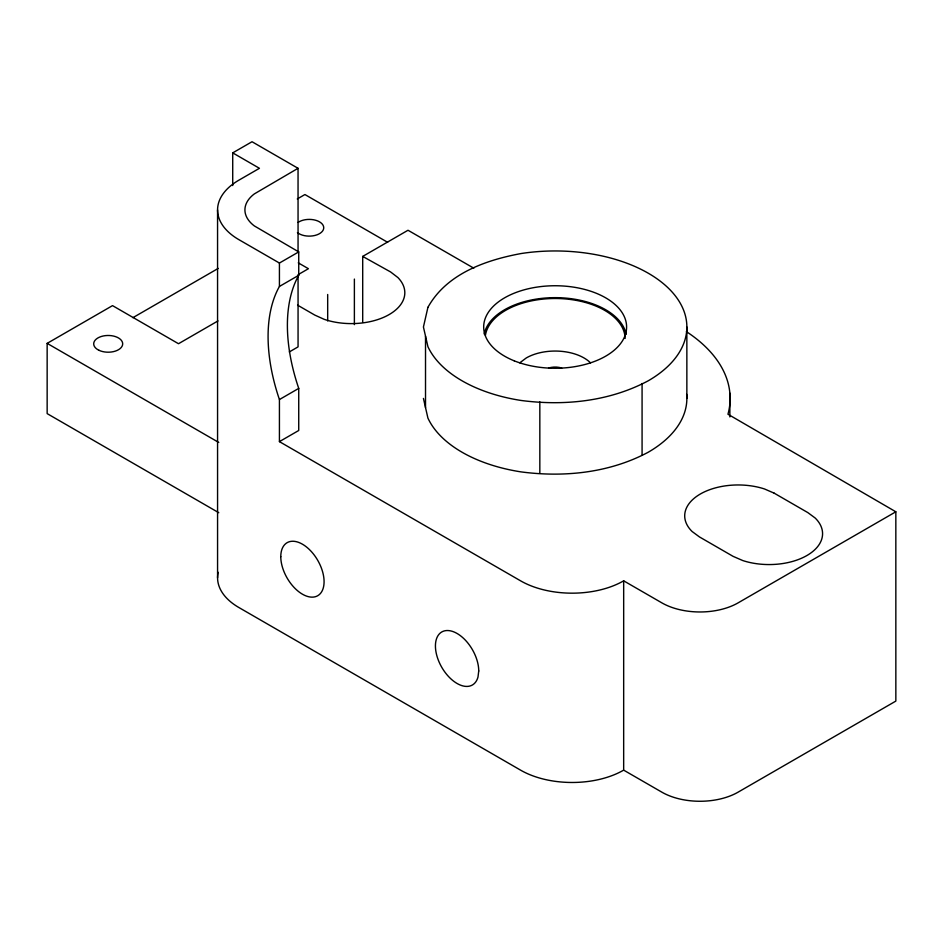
<?xml version="1.0" encoding="UTF-8"?>
<svg xmlns="http://www.w3.org/2000/svg" width="943" height="943" viewBox="0 0 943 943"><rect width="100%" height="100%" fill="white"/><g stroke="black" fill="none" stroke-linecap="round" stroke-linejoin="round"><path stroke-width="1.41" d="M686.398 331.63A174.974 101.019 0 0 1 727.961 414.236L895.838 511.79L895.85 701.085L738.121 792.144A53.951 31.143 0 0 1 661.821 792.144L623.665 770.136L623.677 580.829A72.894 42.129 0 0 1 520.583 580.829L279.423 441.63L279.423 399.549A157.552 90.964 60 0 1 279.423 286.448L279.423 263.05L298.731 251.899L298.731 275.297A157.552 90.964 60 0 0 298.731 388.398L298.731 430.491L279.423 441.63M519.782 362.831L526.277 357.951A40.832 23.575 0 0 1 590.495 362.831M232.721 185.547L232.721 152.872L252.029 141.733L298.047 168.302L298.059 251.734M298.047 168.302L254.339 193.904A45.535 26.286 0 0 0 254.339 225.919L298.731 251.899M218.764 512.697L47.15 413.612L47.15 343.37L112.523 305.626L178.51 343.724L217.986 320.926M297.269 198.961L304.919 194.541L387.62 242.292M132.904 317.673L218.234 268.401M298.224 274.602L308.42 268.708L298.259 262.849M279.423 286.448L298.731 275.297M362.701 322.412L362.701 256.413L408.013 230.257L473.81 268.189M289.301 351.939L298.059 346.883L298.059 275.156M279.423 399.549L298.731 388.398M895.838 511.79L738.133 602.848A53.951 31.143 0 0 1 661.833 602.848L623.677 580.829M362.701 256.413L390.591 271.949L397.911 277.56A53.468 30.871 0 0 1 388.764 314.785A53.468 30.871 0 0 1 324.144 319.312L314.785 315.08L297.599 305.167M232.721 152.872L259.443 168.302L238.921 180.148A72.906 42.093 0 0 0 238.921 239.675L279.423 263.05M47.15 343.37L218.752 442.444M423.431 398.429L427.922 418.114A131.714 76.041 0 0 0 521.055 471.889C564.197 477.571 609.496 472.914 648.277 452.204A131.714 76.041 0 0 0 686.657 394.186M729.87 393.137L729.87 416.924M686.858 326.997L686.858 398.429M642.077 383.518L642.077 454.95M539.832 401.883L539.832 473.315M425.517 336.168L425.517 407.6M354.379 279.069L354.379 324.64M327.681 294.487L327.681 320.95M217.562 209.912L217.574 577.788M623.665 770.136A72.894 42.129 0 0 1 520.571 770.136L238.933 607.551A72.906 42.093 0 0 1 218.198 572.295M548.578 368.065A13.119 7.579 0 0 1 561.71 368.065M298.082 222.418A14.499 8.369 0 0 1 319.429 221.805A14.499 8.369 0 0 1 318.628 234.135A14.499 8.369 0 0 1 297.422 232.603M485.421 335.413A69.982 40.408 0 0 1 557.784 298.53A69.982 40.408 0 0 1 625.126 338.443M484.195 333.999A71.456 41.256 0 0 1 555.474 297.646A71.456 41.256 0 0 1 626.164 334.376M478.738 670.98L477.995 677.015A30.624 17.681 60 0 1 443.163 669.601A30.624 17.681 60 0 1 447.937 630.537A30.624 17.681 60 0 1 478.738 670.98M427.922 307.324L423.431 327.009L427.922 346.682A131.714 76.041 0 0 0 521.055 400.457C564.197 406.138 609.484 401.482 648.277 380.772A131.714 76.041 0 0 0 669.212 288.971A131.714 76.041 0 0 0 521.055 253.549C485.421 260.15 446.558 273.835 427.922 307.324M774.203 493.177L764.478 488.957A53.468 30.871 0 0 0 700.012 494.203A53.468 30.871 0 0 0 692.115 531.51L699.447 536.921L733.076 556.346L742.789 560.566A53.468 30.871 0 0 0 807.255 555.321A53.468 30.871 0 0 0 815.165 518.013L807.833 512.603L774.203 493.177M99.003 350.313A14.499 8.369 0 0 0 122.496 345.197A14.499 8.369 0 0 0 103.07 336.014A14.499 8.369 0 0 0 99.003 350.313M280.778 556.7A30.624 17.681 60 0 0 313.253 597.096A30.624 17.681 60 0 0 313.253 553.789A30.624 17.681 60 0 0 280.778 556.7M514.194 360.815A71.456 41.256 0 0 0 626.329 330.569A71.456 41.256 0 0 0 524.909 289.619A71.456 41.256 0 0 0 514.194 360.815"/></g></svg>
